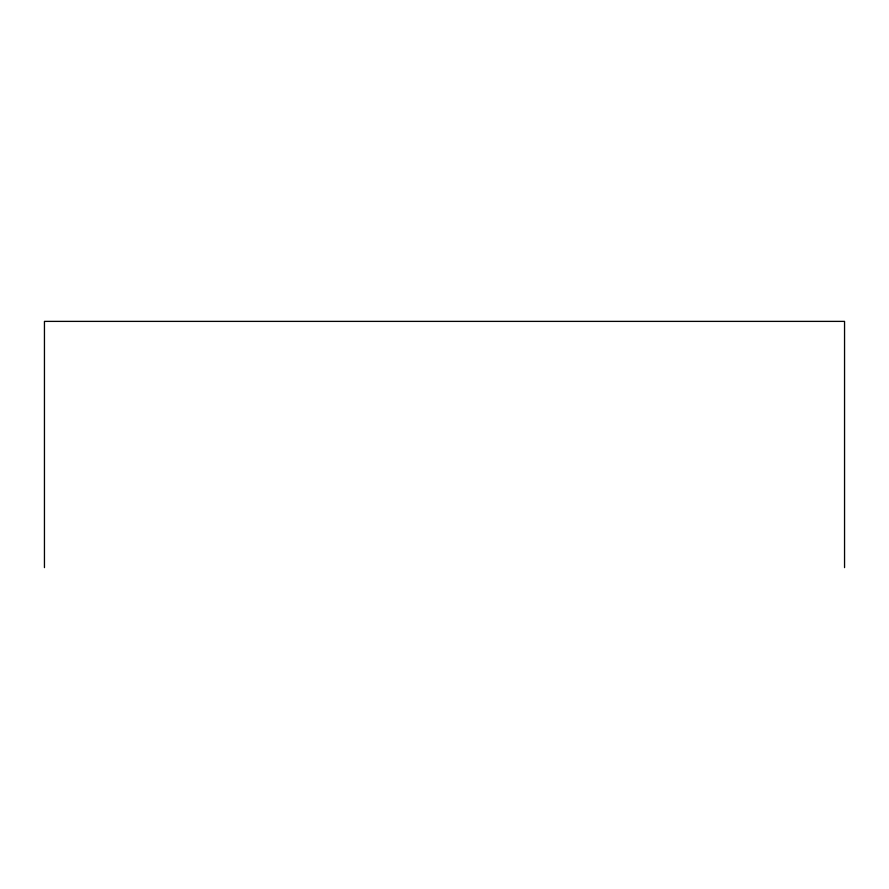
<?xml version="1.0" encoding="UTF-8"?>
<svg xmlns="http://www.w3.org/2000/svg" width="889" height="889" viewBox="0 0 889 889"><rect width="100%" height="100%" fill="white"/><g stroke="black" fill="none" stroke-linecap="round" stroke-linejoin="round"><path stroke-width="1.33" d="M844.55 567.615L844.55 321.385L44.45 321.385L44.45 567.615"/></g></svg>
